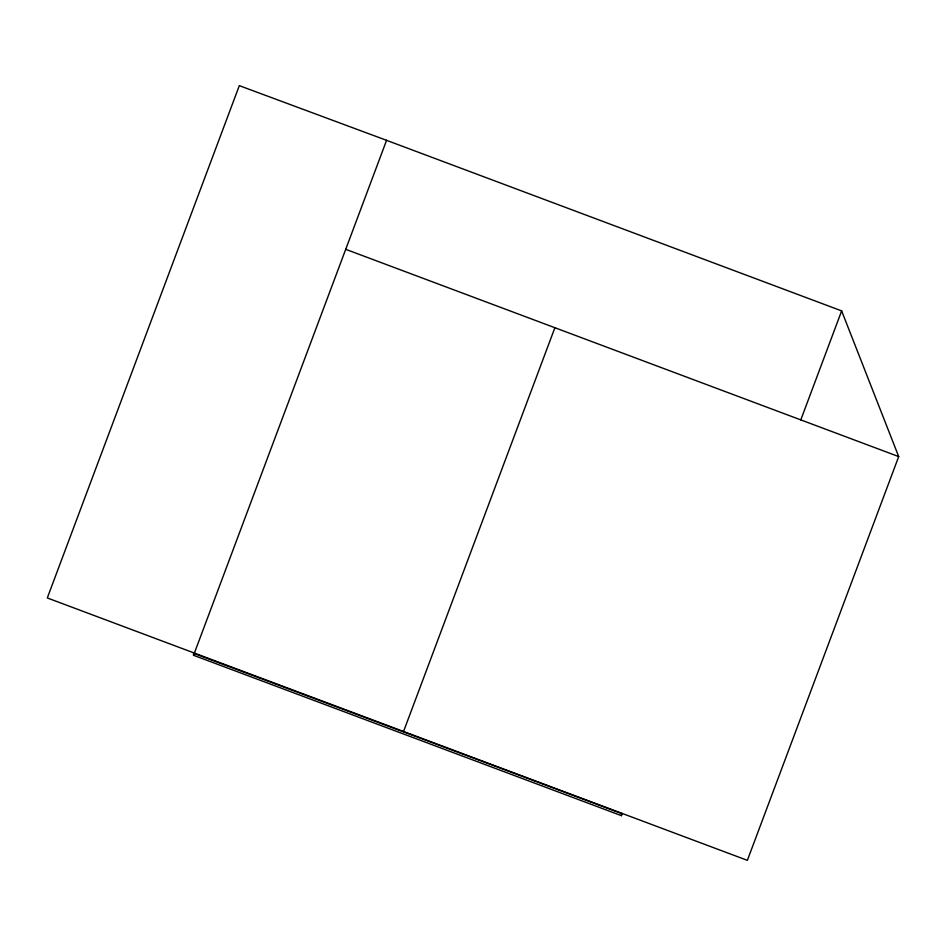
<?xml version="1.0" encoding="UTF-8"?>
<svg xmlns="http://www.w3.org/2000/svg" width="946" height="946" viewBox="0 0 946 946"><rect width="100%" height="100%" fill="white"/><g stroke="black" fill="none" stroke-linecap="round" stroke-linejoin="round"><path stroke-width="1.42" d="M622.243 813.454L621.416 815.665L193.552 655.294L386.571 140.327L841.644 310.891L898.7 456.587L747.364 860.352L47.3 597.955L239.314 85.648L386.571 140.327M403.552 731.483L554.888 327.718M800.801 419.882L841.644 310.891M345.716 249.318L898.7 456.587M621.416 815.665L621.416 813.465L193.552 653.272L193.552 655.294"/></g></svg>
